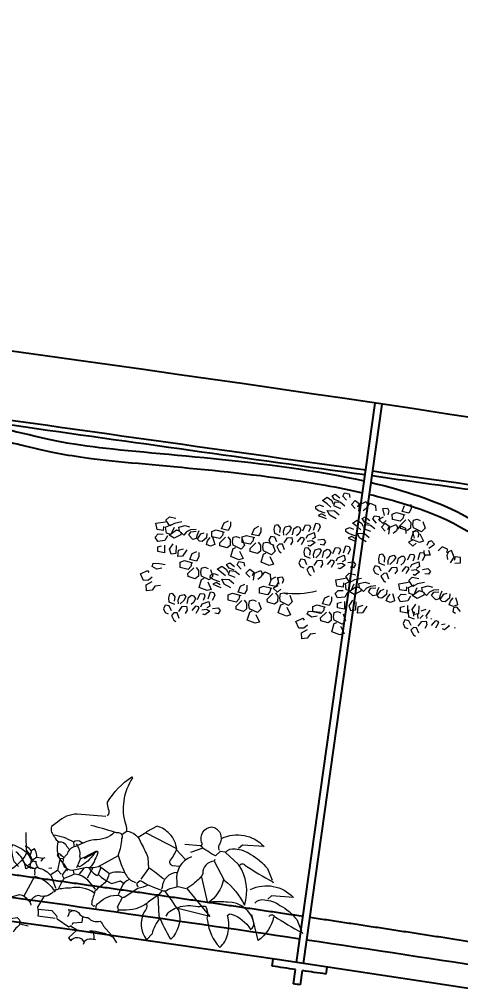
# Model space of a CAD drawing. Header units: metres. Extents: x 10 to 239, y 2 to 253.
# Drawn here: x 77.553 to 79.412, y 172.184 to 176.273 of the extents above; entities that cross this region are included whole.
import ezdxf

# ---------------------------------------------------------------- set-up
doc = ezdxf.new("R2010")
doc.units = ezdxf.units.M
doc.header["$MEASUREMENT"] = 0
doc.layers.get('Defpoints').update_dxf_attribs({"color": 9})
for name, color, linetype in [('-cotas', 252, 'Continuous'), ('1', 7, 'Continuous'), ('1estruct arco', 7, 'Continuous'), ('1lianas', 9, 'Continuous')]:
    doc.layers.add(name, color=color, linetype=linetype)
doc.layers.add('bloques veg', color=7, linetype='Continuous', lineweight=0, true_color=0xbbd5a5)
doc.styles.get("Standard").update_dxf_attribs({"font": 'arial.ttf'})
doc.dimstyles.get("Standard").update_dxf_attribs({"dimtxt": 0.18, "dimasz": 0.18, "dimexe": 0.18, "dimexo": 0.0625, "dimgap": 0.09, "dimtad": 0, "dimtih": 1, "dimtoh": 1, "dimdec": 4, "dimzin": 0, "dimdsep": 46, "dimtxsty": 'Standard', "dimcen": 0.09, "dimadec": 0, "dimazin": 0, "dimtfac": 1, "dimtdec": 4, "dimtofl": 0, "dimtmove": 0, "dimatfit": 3, "dimfxl": 1, "dimtolj": 1, "dimtzin": 0, "dimarcsym": 0})

# ---------------------------------------------------------------- blocks, each defined once
blk = doc.blocks.new('A$C510C2C19')
at = {"layer": 'bloques veg'}
for points in [[(794.7, 365.1, 0.349014), (796.4, 384.7, -0.094193), (792.1, 403.4, -0.10907), (854.2, 480), (856.8, 477.4, 0.229584), (848.3, 343.8, -0.100723), (851.7, 326), (841.5, 316.6)], [(790.4, 363.4), (709.6, 363.4, 0.189865), (655.9, 336.2), (640.6, 322.6, 0.263535), (650.8, 294.5, 0.133179), (664.5, 280.9, -0.390976), (687.4, 270.6), (695.9, 262.1)], [(1064.5, 302.1, 0.4142), (1065.3, 312.3, -0.472687), (1089.1, 358.3, -0.53009), (1116.4, 312.3, 0.260727), (1115.5, 296.2), (1116.4, 294.5)], [(750.4, 335.3, -0.021851), (817.6, 321.7, 0.099014), (829.6, 320.9, -0.574356), (839.8, 304.7, -0.091064), (833.8, 258.7, 0.045349), (852.5, 217, 0.13649), (874.7, 189.8), (889.1, 184.7)], [(1022.8, 261.3), (996.4, 286, 0.203949), (973.4, 328.5, 0.157364), (936.8, 347.2), (907.9, 329.4, -0.236053), (907, 326), (885.7, 311.5)], [(1119.8, 327.7, -0.32872), (1241.5, 314.9), (1180.2, 314), (1170, 303.8)], [(818.5, 320.9, -0.210098), (763.2, 295.3, 0.080353), (712.1, 271.5, 0.306458), (690.8, 248.5), (679.8, 234.9), (671.3, 234.9)], [(852.5, 326.8, -0.304626), (895.9, 295.3, -0.027878), (918.1, 257.9), (922.3, 227.2), (902.8, 194.9)], [(907.9, 326.8), (996.4, 289.4, -0.08902), (981.1, 255.3, 0.517303), (987.9, 240.9), (1009.1, 240.9)], [(1104.5, 262.1), (1137.6, 211.1, -0.107803), (1199.8, 145.5, 0.230988), (1174.2, 258.7), (1133.4, 290.2), (1118.9, 291.1), (1107, 277.4, -0.051575), (1062.8, 302.1), (1018.5, 302.1)], [(1135.1, 290.2, -0.301208), (1160.6, 301.3, -0.145798), (1205.7, 289.4, -0.098267), (1255.9, 253.6), (1272.1, 222.1)], [(570, 299.6), (575.9, 240, -0.128555), (534.2, 191.5, -0.566177), (520.6, 200), (514.7, 216.2)], [(647.4, 299.6, -0.110031), (705.3, 284.3, -0.37883), (728.3, 286), (731.7, 284.3)], [(661.9, 280.9, 0.189377), (671.3, 233.2), (667, 200), (650, 188.1), (650, 186.4)], [(713.7, 279.2, -0.206497), (726, 246.4, 0.075821), (728.6, 237.5), (723.1, 220.9)], [(589, 205.5, 0.046661), (591.6, 223.4, 0.079254), (580.9, 239.6, 0.108246), (535.4, 262.6, 0.252808), (533.3, 248.1, 0.063705), (541.4, 218.7, 0.099014), (546.9, 212.3), (556.7, 202.6)], [(589, 250.2, 0.067581), (575.4, 260.9), (571.1, 260.9)], [(575.9, 249.4, -0.08551), (593, 227.2, 0.4142), (604, 221.3, 0.17395), (612.5, 203.4, -0.18573), (650.8, 183.8), (665.3, 151.5)], [(592.9, 223.4, 0.04306), (606, 234.1, 0.156006), (600.9, 250.6, 0.135742), (598, 255.8), (589, 250.2, -0.113541), (586.5, 237.9), (585.2, 237)], [(681.4, 239.6, -0.029968), (669.9, 246.8, 0.302765), (666.5, 247.7, 0.099014), (663.1, 243.4), (681.8, 220.9), (683.1, 220.4), (695, 203.8), (693.7, 201.7)], [(833.8, 255.3), (780.2, 220.4, -0.101242), (748.7, 215.3), (708.7, 204.3, -0.189941), (687.4, 211.9, -0.264252), (681.5, 231.5), (680.6, 234.9)], [(766.5, 257, -0.138168), (728.6, 216.2), (722.6, 219.2), (719.7, 211.9)], [(729.4, 238.3, 0.0103), (770.7, 263.8, -0.4142), (776.3, 262.1, -0.105515), (769.4, 240, -0.169922), (757.1, 216.2), (755.8, 214.1)], [(775.4, 263.4, -0.012817), (744.8, 243), (739.7, 239.6)], [(1039.8, 268.9, 0.366302), (1004.9, 196.6), (1005.7, 183)], [(1106.2, 267.2), (1104.5, 262.1, 0.41008), (1075.5, 224.7, -0.148804), (1054.2, 197.4, -0.087555), (1033.8, 179.6), (1105.3, 106.4), (1017.6, 120.9), (1015.1, 118.3)], [(1177.6, 256.2, -0.587067), (1192.1, 257.9, 0.025208), (1273.8, 217.9), (1275.5, 215.3)], [(606, 199.6), (589, 204.3), (578.4, 198.3, 0.171524), (551.6, 240.4), (546, 243.8)], [(566.6, 222.1, 0.188675), (595.5, 200.9), (602.3, 200.9)], [(629, 233.2, 0.257919), (619.2, 223.8), (618.4, 222.6)], [(784.5, 222.1), (813.4, 204.3, -0.148804), (855.1, 210.2)], [(923.2, 228.9, -0.052948), (964.9, 202.6), (967.4, 200)], [(1003.2, 222.1, 0.383606), (964.9, 177), (963.2, 171.9)], [(812.5, 204.3, -0.109406), (803.2, 176.2, 0.033295), (777.6, 152.3), (775.1, 146.4, 0.201859), (707.9, 154, 0.059891), (669.6, 146.4), (667, 148.1, -0.38205), (659.3, 138.7, -0.310211), (620.2, 126, 0.250366), (597.2, 106.4)], [(610, 204.3, 0.514618), (604, 191.5), (604, 182.1)], [(674.7, 148.9, -0.055374), (688.3, 180.4, 0.050323), (715.5, 194.9, -0.220352), (755.5, 178.7), (776.8, 156.6)], [(692.5, 206.8, 0.033691), (681.5, 188.1), (686.6, 179.6)], [(754.7, 215.3, 0.147888), (779.3, 195.7, -0.548935), (787, 194.9, 0.055481), (822.8, 176.2), (846.6, 185.5), (855.1, 179.6)], [(870.4, 191.5, 0.18956), (851.7, 170.2), (843.2, 145.5)], [(897.6, 171.9, -0.15036), (893.4, 183.8), (901.9, 191.5, 0.070404), (964, 169.4, 0.33432), (981.1, 171.9, -0.048264), (1009.1, 183), (1032.1, 179.6)], [(1135.1, 212.8, -0.189499), (1096.8, 143), (1073.8, 214.5)], [(1213.5, 191.4, -0.32872), (1335.2, 178.6), (1273.9, 177.8), (1263.7, 167.6)], [(579.3, 121.7), (604.9, 179.6, -0.187164), (660.2, 145.5), (664.5, 145.5)], [(972.5, 167.7, -0.007782), (1016.8, 114, -0.272308), (1000.6, 33.2, -0.034164), (963.2, 95.3), (955.5, 154, 0.047058), (925.7, 128.5, -0.158249), (861.1, 103.8), (846.6, 103)], [(924.9, 179.6, -0.068573), (896.8, 168.5), (860.2, 139.6), (856.8, 139.6)], [(1228.8, 154, -0.301208), (1254.4, 165, -0.145798), (1299.5, 153.1, -0.098267), (1349.7, 117.4), (1365.8, 85.9)], [(776.8, 147.2, 0.05426), (770, 114), (776.8, 108.9), (781.1, 110.6)], [(784.5, 101.3, -0.350769), (791.3, 120, -0.222488), (845.7, 144.7, -0.062256), (855.1, 138.7), (843.2, 111.5, -0.436478), (844, 97.9)], [(982.5, 97, -0.228485), (1014, 124.2, -0.153412), (1069.3, 131, -0.03476), (1090.6, 133.6, -0.136078), (1098.3, 108, 0.226822), (1100, 93.6, 0.168655), (1140, 21.2, 0.166977), (1159.5, 61.2, 0.132034), (1154.4, 112.3, -0.4142), (1164.6, 117.4, -0.176117), (1222.5, 79.1, 0.333328), (1230.2, 97.8, 0.370255), (1151.9, 149.8, 0.04158), (1110.2, 148), (1096.6, 143.8)], [(537.6, 113.2), (566.6, 124.3, -0.273697), (589.6, 111.5, -0.236053), (598.9, 101.3), (600.6, 97)], [(634.7, 124.3), (619.3, 92.8, -0.091522), (622.8, 68.9), (671.3, 66.4)], [(924.9, 126.8, -0.29039), (919.8, 103.8, 0.287994), (932.5, 26.4), (947.9, 45.1, -0.119293), (965.7, 87.7)], [(1284.2, 119.1, -0.189499), (1245.9, 49.3), (1222.9, 120.8)], [(1271.4, 119.9, -0.587067), (1285.8, 121.6, 0.025208), (1367.5, 81.6), (1369.3, 79.1)], [(621.9, 87.7), (660.2, 86.8), (677.2, 71.5, 0.5), (677.2, 64.7), (712.1, 45.1, 0.162277), (718.1, 49.4), (718.9, 46.8), (735.9, 38.3), (713.8, 13.6), (720.6, 6, -0.62767), (757.2, 5.1), (758.1, 6)], [(706.2, 73.2, 0.162277), (710.4, 86, 0.123093), (717.2, 91.1, -0.345856), (740.2, 81.7, 0.236053), (763.2, 75.7, 0.308121), (798.1, 68.1, -0.174149), (809.1, 54.5), (833.8, 31.5)], [(515.5, 53.6, 0.084976), (564.9, 59.6, -0.560455), (566.6, 32.3, 0.122009), (557.2, 17)], [(770.8, 38.3, -0.124252), (837.2, 26.4), (837.2, 27.2), (849.1, 11.1)], [(757.2, 0, -0.297607), (767.4, 14.5, -0.116623), (788.7, 15.3), (789.6, 14.5)]]:
    blk.add_lwpolyline(points, format="xyb", dxfattribs=at)
for points in [[(705.3, 284.3), (707.9, 273.2)], [(1069.6, 296.2), (1036.4, 280.9)], [(575.9, 240.9), (584.5, 240.9)], [(597.2, 222.1), (581.9, 206.8)], [(606, 233.2), (623.1, 231.5)], [(787.9, 218.7), (781.9, 198.3)], [(642.6, 205.5), (650.7, 206.8)], [(667.9, 200.9), (678.9, 190.6)], [(711.3, 204.3), (713.8, 194.9)], [(741.1, 212.8), (729.1, 194.9)], [(765.7, 216.2), (752.1, 185.5)], [(965.7, 167.7), (957.2, 156.6)], [(709.6, 88.5), (707.9, 93.6), (717.2, 92.8), (717.2, 91.1)], [(747.9, 75.7), (747, 60.4), (722.3, 56.2), (719.8, 51.9)], [(573.4, 41.7), (597.2, 38.3)], [(781.9, 38.3), (784.5, 17)]]:
    blk.add_lwpolyline(points, dxfattribs=at)
blk = doc.blocks.new('A$C0C3707A3')
at = {"layer": 'bloques veg'}
for p, q in [((0.6062, 0.4879), (0.6161, 0.4946)), ((0.6158, 0.4761), (0.6062, 0.4879)), ((0.6161, 0.4946), (0.6331, 0.4842)), ((0.6417, 0.4901), (0.6459, 0.5017)), ((0.6559, 0.4781), (0.6417, 0.4901)), ((0.6459, 0.5017), (0.662, 0.5009)), ((0.662, 0.5009), (0.6656, 0.4883)), ((0.8717, 0.4889), (0.8736, 0.4744)), ((0.5764, 0.468), (0.5902, 0.4806)), ((0.5926, 0.459), (0.5764, 0.468)), ((0.5902, 0.4806), (0.6075, 0.4713)), ((0.6064, 0.4495), (0.5926, 0.459)), ((0.6075, 0.4713), (0.612, 0.462)), ((0.6181, 0.4673), (0.6149, 0.4554)), ((0.6149, 0.4554), (0.6388, 0.449)), ((0.6332, 0.4714), (0.6158, 0.4761)), ((0.6369, 0.4681), (0.6181, 0.4673)), ((0.6528, 0.458), (0.6369, 0.4681)), ((0.6737, 0.4664), (0.6846, 0.4809)), ((0.6879, 0.4544), (0.6737, 0.4664)), ((0.6846, 0.4809), (0.6997, 0.4722)), ((0.6997, 0.4722), (0.6951, 0.4595)), ((0.7009, 0.4463), (0.7024, 0.4692)), ((0.7024, 0.4692), (0.7219, 0.4814)), ((0.7254, 0.4595), (0.7157, 0.4493)), ((0.7219, 0.4814), (0.7275, 0.4717)), ((0.7275, 0.4717), (0.7254, 0.4595)), ((0.7296, 0.4665), (0.736, 0.4776)), ((0.736, 0.4776), (0.7545, 0.4726)), ((0.7545, 0.4726), (0.7577, 0.4543)), ((0.7802, 0.4646), (0.795, 0.4676)), ((0.7883, 0.4426), (0.7802, 0.4646)), ((0.795, 0.4676), (0.8009, 0.459)), ((0.8009, 0.459), (0.7985, 0.4457)), ((0.8135, 0.4498), (0.827, 0.4567)), ((0.827, 0.4567), (0.855, 0.4527)), ((0.8448, 0.4624), (0.8503, 0.483)), ((0.8674, 0.4598), (0.8448, 0.4624)), ((0.8736, 0.4744), (0.8674, 0.4598)), ((0.5564, 0.4454), (0.5677, 0.4529)), ((0.5568, 0.4383), (0.5564, 0.4454)), ((0.5668, 0.4322), (0.5568, 0.4383)), ((0.5899, 0.4272), (0.5668, 0.4322)), ((0.5784, 0.4233), (0.5674, 0.4169)), ((0.5677, 0.4529), (0.5818, 0.4491)), ((0.593, 0.417), (0.5784, 0.4233)), ((0.5961, 0.4371), (0.6198, 0.4389)), ((0.6059, 0.4217), (0.5961, 0.4371)), ((0.6198, 0.4389), (0.6376, 0.4272)), ((0.7147, 0.424), (0.7246, 0.4306)), ((0.7243, 0.4121), (0.7147, 0.424)), ((0.7246, 0.4306), (0.7416, 0.4202)), ((0.7502, 0.4261), (0.7544, 0.4377)), ((0.7644, 0.4141), (0.7502, 0.4261)), ((0.7544, 0.4377), (0.7705, 0.4369)), ((0.7844, 0.4367), (0.7701, 0.4266)), ((0.7701, 0.4266), (0.7857, 0.4154)), ((0.7705, 0.4369), (0.7741, 0.4243)), ((0.7857, 0.4154), (0.7957, 0.4267)), ((0.8157, 0.4318), (0.8135, 0.4498)), ((0.8429, 0.4292), (0.8157, 0.4318)), ((0.8504, 0.4399), (0.8429, 0.4292)), ((0.8437, 0.415), (0.861, 0.436)), ((0.8515, 0.4525), (0.8504, 0.4399)), ((0.8687, 0.4386), (0.8778, 0.4291)), ((0.8778, 0.4291), (0.8796, 0.41)), ((0.8856, 0.4235), (0.8861, 0.4385)), ((0.8895, 0.412), (0.8856, 0.4235)), ((0.8861, 0.4385), (0.8976, 0.4424)), ((0.8976, 0.4424), (0.9085, 0.4395)), ((0.9172, 0.4372), (0.9277, 0.4158)), ((0.5583, 0.3658), (0.5626, 0.3903)), ((0.5626, 0.3903), (0.574, 0.3895)), ((0.5674, 0.4169), (0.5956, 0.4093)), ((0.574, 0.3895), (0.5785, 0.3802)), ((0.6289, 0.4121), (0.6059, 0.4217)), ((0.6849, 0.404), (0.6988, 0.4166)), ((0.7011, 0.395), (0.6849, 0.404)), ((0.6988, 0.4166), (0.716, 0.4073)), ((0.7149, 0.3855), (0.7011, 0.395)), ((0.716, 0.4073), (0.7205, 0.398)), ((0.7266, 0.4033), (0.7234, 0.3914)), ((0.7234, 0.3914), (0.7473, 0.385)), ((0.7417, 0.4074), (0.7243, 0.4121)), ((0.7454, 0.4041), (0.7266, 0.4033)), ((0.7613, 0.394), (0.7454, 0.4041)), ((0.7822, 0.4024), (0.7931, 0.4169)), ((0.7964, 0.3904), (0.7822, 0.4024)), ((0.7931, 0.4169), (0.8082, 0.4082)), ((0.8082, 0.4082), (0.8036, 0.3955)), ((0.8094, 0.3823), (0.8109, 0.4052)), ((0.8109, 0.4052), (0.8304, 0.4174)), ((0.8339, 0.3955), (0.8242, 0.3853)), ((0.8304, 0.4174), (0.836, 0.4078)), ((0.836, 0.4078), (0.8339, 0.3955)), ((0.8381, 0.4025), (0.8445, 0.4136)), ((0.8458, 0.4051), (0.8437, 0.415)), ((0.8445, 0.4136), (0.863, 0.4087)), ((0.8702, 0.4009), (0.8458, 0.4051)), ((0.863, 0.4087), (0.8662, 0.3903)), ((0.8796, 0.41), (0.8702, 0.4009)), ((0.8861, 0.3734), (0.8912, 0.4011)), ((0.8887, 0.4006), (0.9035, 0.4036)), ((0.8968, 0.3787), (0.8887, 0.4006)), ((0.9171, 0.4023), (0.8895, 0.412)), ((0.8912, 0.4011), (0.8995, 0.4059)), ((0.9035, 0.4036), (0.9094, 0.3951)), ((0.9094, 0.3951), (0.907, 0.3818)), ((0.9129, 0.3953), (0.9275, 0.3716)), ((0.9277, 0.4158), (0.9171, 0.4023)), ((0.2578, 0.3556), (0.2718, 0.3646)), ((0.2791, 0.3615), (0.2811, 0.347)), ((0.3607, 0.349), (0.3748, 0.358)), ((0.4273, 0.3544), (0.4286, 0.368)), ((0.4286, 0.368), (0.4363, 0.3706)), ((0.4363, 0.3706), (0.4462, 0.3598)), ((0.4462, 0.3598), (0.4457, 0.3448)), ((0.4589, 0.3506), (0.4629, 0.3658)), ((0.4629, 0.3658), (0.4761, 0.3716)), ((0.4761, 0.3716), (0.4833, 0.3638)), ((0.4833, 0.3638), (0.4777, 0.3514)), ((0.4903, 0.3422), (0.4923, 0.3626)), ((0.4923, 0.3626), (0.5017, 0.3717)), ((0.5017, 0.3717), (0.5085, 0.371)), ((0.5085, 0.371), (0.5155, 0.3622)), ((0.5155, 0.3622), (0.512, 0.3491)), ((0.5231, 0.3601), (0.5297, 0.3805)), ((0.5297, 0.3805), (0.5428, 0.3816)), ((0.5406, 0.3473), (0.5609, 0.3581)), ((0.5465, 0.3736), (0.5424, 0.3584)), ((0.5428, 0.3816), (0.5465, 0.3736)), ((0.5609, 0.3581), (0.5661, 0.3428)), ((0.5785, 0.3802), (0.5724, 0.362)), ((0.6649, 0.3815), (0.6762, 0.3889)), ((0.6653, 0.3744), (0.6649, 0.3815)), ((0.6753, 0.3682), (0.6653, 0.3744)), ((0.6984, 0.3632), (0.6753, 0.3682)), ((0.6869, 0.3593), (0.6759, 0.3529)), ((0.6762, 0.3889), (0.6903, 0.3851)), ((0.7015, 0.353), (0.6869, 0.3593)), ((0.7046, 0.3732), (0.7283, 0.3749)), ((0.7144, 0.3577), (0.7046, 0.3732)), ((0.7374, 0.3481), (0.7144, 0.3577)), ((0.7283, 0.3749), (0.7461, 0.3632)), ((0.8929, 0.3727), (0.8786, 0.3626)), ((0.8786, 0.3626), (0.8942, 0.3514)), ((0.9143, 0.3658), (0.8861, 0.3734)), ((0.8942, 0.3514), (0.9042, 0.3627)), ((0.9275, 0.3716), (0.9143, 0.3658)), ((0.945, 0.3716), (0.9404, 0.3588)), ((0.9543, 0.3761), (0.945, 0.3716)), ((0.9476, 0.3511), (0.9656, 0.366)), ((0.9656, 0.366), (0.9543, 0.3761)), ((0.9919, 0.3602), (0.98, 0.3459)), ((1.0104, 0.3552), (0.9919, 0.3602)), ((0.0316, 0.3278), (0.0631, 0.3368)), ((0.0378, 0.3075), (0.0316, 0.3278)), ((0.0635, 0.3425), (0.0738, 0.3549)), ((0.0795, 0.3243), (0.0635, 0.3425)), ((0.0653, 0.3188), (0.0834, 0.3302)), ((0.0738, 0.3549), (0.0963, 0.3523)), ((0.0939, 0.3344), (0.0795, 0.3243)), ((0.1169, 0.3422), (0.0939, 0.3344)), ((0.1098, 0.3243), (0.1303, 0.3316)), ((0.1303, 0.3316), (0.1447, 0.3289)), ((0.221, 0.3224), (0.2344, 0.3293)), ((0.2344, 0.3293), (0.2624, 0.3253)), ((0.2522, 0.335), (0.2578, 0.3556)), ((0.2748, 0.3324), (0.2522, 0.335)), ((0.2589, 0.3251), (0.2579, 0.3125)), ((0.2811, 0.347), (0.2748, 0.3324)), ((0.3552, 0.3283), (0.3607, 0.349)), ((0.3778, 0.3258), (0.3552, 0.3283)), ((0.384, 0.3404), (0.3778, 0.3258)), ((0.3821, 0.3549), (0.384, 0.3404)), ((0.4182, 0.3289), (0.4136, 0.3162)), ((0.4318, 0.3276), (0.4182, 0.3289)), ((0.4303, 0.3396), (0.4273, 0.3544)), ((0.4499, 0.3344), (0.4303, 0.3396)), ((0.4405, 0.3125), (0.4318, 0.3276)), ((0.4614, 0.3383), (0.4589, 0.3506)), ((0.465, 0.3129), (0.4743, 0.3302)), ((0.4777, 0.3514), (0.4674, 0.339)), ((0.4743, 0.3302), (0.4891, 0.3332)), ((0.4891, 0.3332), (0.4927, 0.3206)), ((0.512, 0.3491), (0.5039, 0.3408)), ((0.5091, 0.3208), (0.5208, 0.3386)), ((0.5208, 0.3386), (0.5273, 0.3369)), ((0.5305, 0.3314), (0.5265, 0.3208)), ((0.5273, 0.3369), (0.5305, 0.3314)), ((0.5366, 0.3367), (0.5406, 0.3473)), ((0.5411, 0.3274), (0.5561, 0.3315)), ((0.5686, 0.3258), (0.5531, 0.3114)), ((0.5561, 0.3315), (0.5686, 0.3258)), ((0.5661, 0.3428), (0.5573, 0.3358)), ((0.5758, 0.3355), (0.5944, 0.3399)), ((0.5944, 0.3399), (0.6027, 0.3318)), ((0.6027, 0.3318), (0.5974, 0.3205)), ((0.6668, 0.3018), (0.6711, 0.3263)), ((0.6711, 0.3263), (0.6825, 0.3256)), ((0.6759, 0.3529), (0.7041, 0.3454)), ((0.6825, 0.3256), (0.687, 0.3162)), ((0.9164, 0.3095), (0.9215, 0.3326)), ((0.9215, 0.3326), (0.9332, 0.333)), ((0.9332, 0.333), (0.9377, 0.3236)), ((0.9363, 0.3262), (0.9333, 0.341)), ((0.9554, 0.3281), (0.9363, 0.3262)), ((0.948, 0.344), (0.9554, 0.3281)), ((1.0104, 0.3424), (1.0104, 0.3552)), ((1.0149, 0.3459), (1.0106, 0.3342)), ((1.0106, 0.3342), (1.0139, 0.3205)), ((1.0245, 0.3514), (1.0149, 0.3459)), ((1.0353, 0.3311), (1.0245, 0.3514)), ((1.0252, 0.3105), (1.0353, 0.3311)), ((1.0392, 0.3324), (1.0368, 0.3191)), ((1.0566, 0.3324), (1.0392, 0.3324)), ((1.0588, 0.3143), (1.0566, 0.3324)), ((0.0344, 0.2817), (0.0433, 0.2932)), ((0.0585, 0.3066), (0.0378, 0.3075)), ((0.0433, 0.2932), (0.0599, 0.2946)), ((0.0587, 0.3205), (0.0585, 0.3066)), ((0.0704, 0.2988), (0.0653, 0.3188)), ((0.0861, 0.2969), (0.0704, 0.2988)), ((0.0806, 0.2937), (0.1022, 0.3135)), ((0.0982, 0.2855), (0.0806, 0.2937)), ((0.0936, 0.3205), (0.0861, 0.2969)), ((0.1194, 0.2996), (0.0982, 0.2855)), ((0.1022, 0.3135), (0.1109, 0.3112)), ((0.1131, 0.3106), (0.1098, 0.3243)), ((0.1287, 0.2994), (0.1131, 0.3106)), ((0.1193, 0.3078), (0.1194, 0.2996)), ((0.1365, 0.3113), (0.1287, 0.2994)), ((0.1492, 0.3195), (0.1365, 0.3113)), ((0.1454, 0.3008), (0.151, 0.3132)), ((0.1607, 0.2885), (0.1454, 0.3008)), ((0.1675, 0.3228), (0.1492, 0.3195)), ((0.151, 0.3132), (0.1683, 0.3168)), ((0.1711, 0.2927), (0.1607, 0.2885)), ((0.1735, 0.306), (0.1711, 0.2927)), ((0.177, 0.3191), (0.1735, 0.306)), ((0.1755, 0.2916), (0.185, 0.3099)), ((0.185, 0.3099), (0.1958, 0.3152)), ((0.2053, 0.2987), (0.1923, 0.2847)), ((0.2047, 0.314), (0.2053, 0.2987)), ((0.2098, 0.2894), (0.2176, 0.3012)), ((0.2231, 0.3044), (0.221, 0.3224)), ((0.2503, 0.3018), (0.2231, 0.3044)), ((0.2253, 0.3038), (0.2311, 0.2906)), ((0.2579, 0.3125), (0.2503, 0.3018)), ((0.2512, 0.2876), (0.2684, 0.3085)), ((0.2761, 0.3111), (0.2852, 0.3017)), ((0.2852, 0.3017), (0.2871, 0.2826)), ((0.293, 0.2961), (0.2936, 0.3111)), ((0.2969, 0.2846), (0.293, 0.2961)), ((0.2936, 0.3111), (0.3051, 0.315)), ((0.3051, 0.315), (0.3159, 0.3121)), ((0.3239, 0.3158), (0.3374, 0.3226)), ((0.326, 0.2978), (0.3239, 0.3158)), ((0.3246, 0.3098), (0.3351, 0.2883)), ((0.3533, 0.2951), (0.326, 0.2978)), ((0.3374, 0.3226), (0.3654, 0.3186)), ((0.3608, 0.3059), (0.3533, 0.2951)), ((0.3541, 0.2809), (0.3714, 0.3019)), ((0.3618, 0.3184), (0.3608, 0.3059)), ((0.379, 0.3045), (0.3881, 0.2951)), ((0.3881, 0.2951), (0.39, 0.276)), ((0.396, 0.2895), (0.3965, 0.3045)), ((0.3965, 0.3045), (0.408, 0.3084)), ((0.408, 0.3084), (0.4188, 0.3055)), ((0.4136, 0.3162), (0.4207, 0.3038)), ((0.4207, 0.3038), (0.4316, 0.3009)), ((0.4275, 0.3031), (0.4381, 0.2817)), ((0.4494, 0.3066), (0.4421, 0.2969)), ((0.4421, 0.2969), (0.4523, 0.2826)), ((0.46, 0.3072), (0.4494, 0.3066)), ((0.4693, 0.2896), (0.46, 0.3072)), ((0.4927, 0.3206), (0.487, 0.3081)), ((0.5265, 0.3208), (0.5231, 0.3124)), ((0.5358, 0.2904), (0.5371, 0.304)), ((0.5371, 0.304), (0.5448, 0.3066)), ((0.5448, 0.3066), (0.5547, 0.2958)), ((0.5531, 0.3114), (0.5465, 0.3131)), ((0.5547, 0.2958), (0.5542, 0.2808)), ((0.5674, 0.2866), (0.5714, 0.3018)), ((0.5714, 0.3018), (0.5846, 0.3076)), ((0.5846, 0.3076), (0.5918, 0.2998)), ((0.5974, 0.3205), (0.5859, 0.3212)), ((0.5918, 0.2998), (0.5862, 0.2874)), ((0.5988, 0.2782), (0.6008, 0.2986)), ((0.6008, 0.2986), (0.6102, 0.3077)), ((0.6102, 0.3077), (0.617, 0.307)), ((0.617, 0.307), (0.624, 0.2982)), ((0.624, 0.2982), (0.6205, 0.2852)), ((0.6316, 0.2962), (0.6382, 0.3165)), ((0.6382, 0.3165), (0.6513, 0.3176)), ((0.6491, 0.2833), (0.6694, 0.2942)), ((0.655, 0.3097), (0.6509, 0.2945)), ((0.6513, 0.3176), (0.655, 0.3097)), ((0.6694, 0.2942), (0.6746, 0.2788)), ((0.687, 0.3162), (0.6809, 0.2981)), ((0.7862, 0.2967), (0.7875, 0.3103)), ((0.7892, 0.282), (0.7862, 0.2967)), ((0.7875, 0.3103), (0.7955, 0.314)), ((0.7955, 0.314), (0.8043, 0.3035)), ((0.8043, 0.3035), (0.8046, 0.2871)), ((0.818, 0.294), (0.8218, 0.3081)), ((0.8192, 0.2809), (0.818, 0.294)), ((0.8218, 0.3081), (0.8339, 0.3142)), ((0.8358, 0.2951), (0.8252, 0.2816)), ((0.8339, 0.3142), (0.8425, 0.3072)), ((0.8425, 0.3072), (0.8358, 0.2951)), ((0.8484, 0.2859), (0.8515, 0.306)), ((0.8515, 0.306), (0.8606, 0.314)), ((0.8606, 0.314), (0.8677, 0.3144)), ((0.8701, 0.2929), (0.8617, 0.2835)), ((0.8677, 0.3144), (0.8736, 0.3059)), ((0.8736, 0.3059), (0.8701, 0.2929)), ((0.8812, 0.3038), (0.8889, 0.3239)), ((0.8889, 0.3239), (0.9006, 0.3242)), ((0.8984, 0.2899), (0.9201, 0.3016)), ((0.9043, 0.3163), (0.9002, 0.3011)), ((0.9006, 0.3242), (0.9043, 0.3163)), ((0.9201, 0.3016), (0.9242, 0.2865)), ((0.9377, 0.3236), (0.9305, 0.3057)), ((1.0404, 0.3111), (1.0588, 0.3143)), ((0.0448, 0.2684), (0.0344, 0.2817)), ((0.0683, 0.2737), (0.0448, 0.2684)), ((0.0751, 0.2905), (0.0683, 0.2737)), ((0.0867, 0.2467), (0.0965, 0.2662)), ((0.1071, 0.2622), (0.1091, 0.2349)), ((0.183, 0.2849), (0.1755, 0.2916)), ((0.1923, 0.2847), (0.183, 0.2849)), ((0.2077, 0.2771), (0.2098, 0.2894)), ((0.2218, 0.2733), (0.2077, 0.2771)), ((0.2352, 0.2802), (0.2218, 0.2733)), ((0.2311, 0.2906), (0.2352, 0.2802)), ((0.2532, 0.2777), (0.2512, 0.2876)), ((0.2777, 0.2735), (0.2532, 0.2777)), ((0.2871, 0.2826), (0.2777, 0.2735)), ((0.2935, 0.246), (0.2986, 0.2737)), ((0.3246, 0.2749), (0.2969, 0.2846)), ((0.2986, 0.2737), (0.3069, 0.2785)), ((0.3204, 0.2679), (0.3349, 0.2442)), ((0.3351, 0.2883), (0.3246, 0.2749)), ((0.3561, 0.2711), (0.3541, 0.2809)), ((0.3806, 0.2669), (0.3561, 0.2711)), ((0.39, 0.276), (0.3806, 0.2669)), ((0.3998, 0.278), (0.396, 0.2895)), ((0.3965, 0.2393), (0.4016, 0.267)), ((0.4275, 0.2682), (0.3998, 0.278)), ((0.4016, 0.267), (0.4098, 0.2718)), ((0.4233, 0.2612), (0.4379, 0.2375)), ((0.4381, 0.2817), (0.4275, 0.2682)), ((0.4523, 0.2826), (0.4593, 0.2783)), ((0.5267, 0.2649), (0.5221, 0.2522)), ((0.5403, 0.2636), (0.5267, 0.2649)), ((0.5388, 0.2756), (0.5358, 0.2904)), ((0.5584, 0.2704), (0.5388, 0.2756)), ((0.549, 0.2485), (0.5403, 0.2636)), ((0.5699, 0.2743), (0.5674, 0.2866)), ((0.5735, 0.2489), (0.5828, 0.2662)), ((0.5862, 0.2874), (0.5759, 0.275)), ((0.5828, 0.2662), (0.5976, 0.2692)), ((0.5976, 0.2692), (0.6012, 0.2566)), ((0.6205, 0.2852), (0.6124, 0.2769)), ((0.6176, 0.2569), (0.6293, 0.2747)), ((0.6293, 0.2747), (0.6358, 0.2729)), ((0.639, 0.2674), (0.635, 0.2569)), ((0.6358, 0.2729), (0.639, 0.2674)), ((0.6451, 0.2728), (0.6491, 0.2833)), ((0.6496, 0.2634), (0.6646, 0.2675)), ((0.6771, 0.2619), (0.6616, 0.2474)), ((0.6646, 0.2675), (0.6771, 0.2619)), ((0.6746, 0.2788), (0.6658, 0.2719)), ((0.6843, 0.2716), (0.7029, 0.2759)), ((0.7029, 0.2759), (0.7112, 0.2678)), ((0.7112, 0.2678), (0.7059, 0.2565)), ((0.777, 0.2713), (0.7714, 0.2588)), ((0.7906, 0.2699), (0.777, 0.2713)), ((0.8088, 0.2767), (0.7892, 0.282)), ((0.7986, 0.2562), (0.7906, 0.2699)), ((0.8242, 0.2563), (0.8332, 0.2725)), ((0.8332, 0.2725), (0.848, 0.2755)), ((0.8519, 0.264), (0.8451, 0.2518)), ((0.848, 0.2755), (0.8519, 0.264)), ((0.8679, 0.2632), (0.8797, 0.281)), ((0.8797, 0.281), (0.8862, 0.2792)), ((0.8843, 0.2635), (0.8812, 0.2561)), ((0.8897, 0.2748), (0.8843, 0.2635)), ((0.8862, 0.2792), (0.8897, 0.2748)), ((0.8947, 0.2805), (0.8984, 0.2899)), ((0.8992, 0.2711), (0.9142, 0.2752)), ((0.9264, 0.2685), (0.9122, 0.2548)), ((0.9142, 0.2752), (0.9264, 0.2685)), ((0.9242, 0.2865), (0.9151, 0.2785)), ((0.9347, 0.2779), (0.9522, 0.2825)), ((0.9565, 0.2639), (0.9448, 0.2635)), ((0.9522, 0.2825), (0.9619, 0.2752)), ((0.9619, 0.2752), (0.9565, 0.2639)), ((0.0469, 0.2504), (0.0587, 0.2554)), ((0.0486, 0.2348), (0.0469, 0.2504)), ((0.0715, 0.2334), (0.0486, 0.2348)), ((0.0689, 0.2585), (0.0715, 0.2334)), ((0.094, 0.2308), (0.0867, 0.2467)), ((0.1091, 0.2349), (0.094, 0.2308)), ((0.1169, 0.2468), (0.1329, 0.2541)), ((0.1171, 0.2258), (0.1169, 0.2468)), ((0.133, 0.2285), (0.1171, 0.2258)), ((0.1451, 0.252), (0.133, 0.2285)), ((0.1587, 0.2204), (0.1643, 0.2411)), ((0.1643, 0.2411), (0.1783, 0.2501)), ((0.1876, 0.2325), (0.1813, 0.2179)), ((0.1856, 0.247), (0.1876, 0.2325)), ((0.3218, 0.2384), (0.2935, 0.246)), ((0.3182, 0.2207), (0.3225, 0.2324)), ((0.3349, 0.2442), (0.3218, 0.2384)), ((0.3225, 0.2324), (0.3386, 0.2316)), ((0.3386, 0.2316), (0.3422, 0.219)), ((0.4247, 0.2318), (0.3965, 0.2393)), ((0.4379, 0.2375), (0.4247, 0.2318)), ((0.5221, 0.2522), (0.5292, 0.2398)), ((0.5292, 0.2398), (0.5401, 0.2369)), ((0.5579, 0.2426), (0.5506, 0.2329)), ((0.5506, 0.2329), (0.5608, 0.2186)), ((0.5685, 0.2433), (0.5579, 0.2426)), ((0.5778, 0.2257), (0.5685, 0.2433)), ((0.6012, 0.2566), (0.5955, 0.2442)), ((0.635, 0.2569), (0.6316, 0.2485)), ((0.6616, 0.2474), (0.655, 0.2492)), ((0.683, 0.2243), (0.6933, 0.2367)), ((0.6933, 0.2367), (0.7159, 0.2341)), ((0.7059, 0.2565), (0.6944, 0.2572)), ((0.7714, 0.2588), (0.7799, 0.2472)), ((0.7799, 0.2472), (0.7908, 0.2443)), ((0.8083, 0.2489), (0.7999, 0.2395)), ((0.7999, 0.2395), (0.8104, 0.2263)), ((0.8181, 0.2509), (0.8083, 0.2489)), ((0.8271, 0.2323), (0.8181, 0.2509)), ((0.862, 0.2211), (0.8935, 0.2302)), ((0.8938, 0.2359), (0.9041, 0.2482)), ((0.9099, 0.2176), (0.8938, 0.2359)), ((0.9041, 0.2482), (0.9267, 0.2457)), ((0.9122, 0.2548), (0.9057, 0.2566)), ((0.9242, 0.2277), (0.9099, 0.2176)), ((0.9472, 0.2355), (0.9242, 0.2277)), ((0.0386, 0.194), (0.0598, 0.1952)), ((0.0598, 0.1952), (0.0784, 0.1949)), ((0.1274, 0.2079), (0.1409, 0.2147)), ((0.1296, 0.1898), (0.1274, 0.2079)), ((0.1409, 0.2147), (0.1689, 0.2107)), ((0.1644, 0.198), (0.1568, 0.1872)), ((0.1813, 0.2179), (0.1587, 0.2204)), ((0.1654, 0.2105), (0.1644, 0.198)), ((0.1826, 0.1966), (0.1917, 0.1872)), ((0.1995, 0.1816), (0.2, 0.1966)), ((0.2, 0.1966), (0.2116, 0.2005)), ((0.2116, 0.2005), (0.2224, 0.1976)), ((0.2311, 0.1952), (0.2416, 0.1738)), ((0.253, 0.1987), (0.2668, 0.2113)), ((0.2692, 0.1897), (0.253, 0.1987)), ((0.2668, 0.2113), (0.2841, 0.202)), ((0.2827, 0.2186), (0.2927, 0.2253)), ((0.2923, 0.2067), (0.2827, 0.2186)), ((0.2841, 0.202), (0.2886, 0.1926)), ((0.2946, 0.198), (0.2914, 0.186)), ((0.3097, 0.2021), (0.2923, 0.2067)), ((0.2927, 0.2253), (0.3097, 0.2149)), ((0.3135, 0.1987), (0.2946, 0.198)), ((0.3294, 0.1887), (0.3135, 0.1987)), ((0.3324, 0.2088), (0.3182, 0.2207)), ((0.3502, 0.197), (0.3611, 0.2116)), ((0.3645, 0.1851), (0.3502, 0.197)), ((0.3611, 0.2116), (0.3762, 0.2029)), ((0.3762, 0.2029), (0.3717, 0.1901)), ((0.3774, 0.177), (0.3789, 0.1998)), ((0.3789, 0.1998), (0.3985, 0.212)), ((0.3985, 0.212), (0.404, 0.2024)), ((0.404, 0.2024), (0.4019, 0.1902)), ((0.4061, 0.1972), (0.4126, 0.2083)), ((0.4126, 0.2083), (0.431, 0.2033)), ((0.431, 0.2033), (0.4343, 0.185)), ((0.4371, 0.1869), (0.4512, 0.1959)), ((0.4568, 0.1952), (0.4716, 0.1983)), ((0.4649, 0.1733), (0.4568, 0.1952)), ((0.4716, 0.1983), (0.4774, 0.1897)), ((0.5608, 0.2186), (0.5678, 0.2144)), ((0.6512, 0.2096), (0.6827, 0.2186)), ((0.6574, 0.1893), (0.6512, 0.2096)), ((0.6783, 0.2023), (0.6781, 0.1884)), ((0.6991, 0.2061), (0.683, 0.2243)), ((0.6848, 0.2006), (0.703, 0.212)), ((0.6899, 0.1806), (0.6848, 0.2006)), ((0.7134, 0.2162), (0.6991, 0.2061)), ((0.7002, 0.1755), (0.7218, 0.1953)), ((0.7132, 0.2023), (0.7057, 0.1787)), ((0.7364, 0.224), (0.7134, 0.2162)), ((0.7218, 0.1953), (0.7305, 0.193)), ((0.7293, 0.2061), (0.7499, 0.2134)), ((0.7326, 0.1924), (0.7293, 0.2061)), ((0.7499, 0.2134), (0.7643, 0.2107)), ((0.7688, 0.2013), (0.7561, 0.1931)), ((0.7649, 0.1826), (0.7706, 0.195)), ((0.7871, 0.2046), (0.7688, 0.2013)), ((0.7706, 0.195), (0.7878, 0.1986)), ((0.7966, 0.2009), (0.7931, 0.1878)), ((0.8046, 0.1917), (0.8153, 0.197)), ((0.8104, 0.2263), (0.8171, 0.221)), ((0.8243, 0.1958), (0.8248, 0.1805)), ((0.8682, 0.2009), (0.862, 0.2211)), ((0.8889, 0.2), (0.8682, 0.2009)), ((0.8891, 0.2139), (0.8889, 0.2)), ((0.8956, 0.2121), (0.9138, 0.2235)), ((0.9007, 0.1921), (0.8956, 0.2121)), ((0.911, 0.1871), (0.9326, 0.2069)), ((0.924, 0.2138), (0.9165, 0.1902)), ((0.9326, 0.2069), (0.9413, 0.2045)), ((0.9401, 0.2177), (0.9607, 0.2249)), ((0.9434, 0.204), (0.9401, 0.2177)), ((0.9591, 0.1928), (0.9434, 0.204)), ((0.9497, 0.2011), (0.9498, 0.193)), ((0.9669, 0.2047), (0.9591, 0.1928)), ((0.9607, 0.2249), (0.9751, 0.2222)), ((0.9796, 0.2129), (0.9669, 0.2047)), ((0.9757, 0.1942), (0.9814, 0.2066)), ((0.9979, 0.2161), (0.9796, 0.2129)), ((0.9814, 0.2066), (0.9986, 0.2101)), ((1.0039, 0.1994), (1.0015, 0.1861)), ((1.0074, 0.2124), (1.0039, 0.1994)), ((1.0058, 0.1849), (1.0154, 0.2033)), ((1.0154, 0.2033), (1.0261, 0.2086)), ((1.0351, 0.2073), (1.0357, 0.1921)), ((1.0556, 0.1972), (1.0614, 0.184)), ((0, 0.1543), (0.0223, 0.1681)), ((0.0223, 0.1681), (0.0277, 0.162)), ((0.0356, 0.1831), (0.0386, 0.194)), ((0.0521, 0.1752), (0.0356, 0.1831)), ((0.0689, 0.1812), (0.0521, 0.1752)), ((0.1568, 0.1872), (0.1296, 0.1898)), ((0.1577, 0.173), (0.1749, 0.194)), ((0.1597, 0.1632), (0.1577, 0.173)), ((0.1841, 0.1589), (0.1597, 0.1632)), ((0.1936, 0.1681), (0.1841, 0.1589)), ((0.1917, 0.1872), (0.1936, 0.1681)), ((0.2034, 0.1701), (0.1995, 0.1816)), ((0.231, 0.1603), (0.2034, 0.1701)), ((0.2051, 0.1591), (0.2134, 0.1639)), ((0.2416, 0.1738), (0.231, 0.1603)), ((0.2329, 0.1761), (0.2442, 0.1836)), ((0.2334, 0.169), (0.2329, 0.1761)), ((0.2434, 0.1629), (0.2334, 0.169)), ((0.2664, 0.1578), (0.2434, 0.1629)), ((0.2442, 0.1836), (0.2584, 0.1798)), ((0.2829, 0.1802), (0.2692, 0.1897)), ((0.2726, 0.1678), (0.2964, 0.1696)), ((0.2824, 0.1524), (0.2726, 0.1678)), ((0.2914, 0.186), (0.3153, 0.1796)), ((0.2964, 0.1696), (0.3141, 0.1579)), ((0.4019, 0.1902), (0.3922, 0.18)), ((0.4316, 0.1663), (0.4371, 0.1869)), ((0.4542, 0.1637), (0.4316, 0.1663)), ((0.461, 0.1674), (0.4466, 0.1573)), ((0.4604, 0.1783), (0.4542, 0.1637)), ((0.4585, 0.1928), (0.4604, 0.1783)), ((0.4774, 0.1897), (0.475, 0.1764)), ((0.6539, 0.1635), (0.6628, 0.175)), ((0.6643, 0.1502), (0.6539, 0.1635)), ((0.6781, 0.1884), (0.6574, 0.1893)), ((0.6628, 0.175), (0.6795, 0.1764)), ((0.6947, 0.1723), (0.6879, 0.1555)), ((0.7057, 0.1787), (0.6899, 0.1806)), ((0.7178, 0.1673), (0.7002, 0.1755)), ((0.739, 0.1814), (0.7178, 0.1673)), ((0.7483, 0.1812), (0.7326, 0.1924)), ((0.7389, 0.1896), (0.739, 0.1814)), ((0.7561, 0.1931), (0.7483, 0.1812)), ((0.7802, 0.1703), (0.7649, 0.1826)), ((0.7907, 0.1745), (0.7802, 0.1703)), ((0.7931, 0.1878), (0.7907, 0.1745)), ((0.795, 0.1734), (0.8046, 0.1917)), ((0.8025, 0.1667), (0.795, 0.1734)), ((0.8118, 0.1665), (0.8025, 0.1667)), ((0.8248, 0.1805), (0.8118, 0.1665)), ((0.8272, 0.1589), (0.8293, 0.1712)), ((0.8293, 0.1712), (0.8372, 0.183)), ((0.8448, 0.1856), (0.8506, 0.1724)), ((0.8506, 0.1724), (0.8548, 0.162)), ((0.8647, 0.175), (0.8736, 0.1866)), ((0.8751, 0.1618), (0.8647, 0.175)), ((0.8736, 0.1866), (0.8903, 0.188)), ((0.8987, 0.1671), (0.8751, 0.1618)), ((0.9055, 0.1839), (0.8987, 0.1671)), ((0.9165, 0.1902), (0.9007, 0.1921)), ((0.9286, 0.1789), (0.911, 0.1871)), ((0.9498, 0.193), (0.9286, 0.1789)), ((0.9911, 0.1819), (0.9757, 0.1942)), ((1.0015, 0.1861), (0.9911, 0.1819)), ((1.0133, 0.1783), (1.0058, 0.1849)), ((1.0226, 0.1781), (1.0133, 0.1783)), ((1.0357, 0.1921), (1.0226, 0.1781)), ((1.038, 0.1705), (1.0401, 0.1827)), ((1.0521, 0.1667), (1.038, 0.1705)), ((1.0401, 0.1827), (1.048, 0.1946)), ((1.0529, 0.1623), (1.0519, 0.1498)), ((1.0656, 0.1736), (1.0521, 0.1667)), ((1.0641, 0.1651), (1.0529, 0.1623)), ((1.0614, 0.184), (1.0656, 0.1736)), ((1.0781, 0.1521), (1.0641, 0.1651)), ((0.013, 0.1333), (0, 0.1543)), ((0.0289, 0.1361), (0.013, 0.1333)), ((0.0231, 0.119), (0.0419, 0.1326)), ((0.0399, 0.147), (0.0289, 0.1361)), ((0.2, 0.1314), (0.2051, 0.1591)), ((0.2283, 0.1239), (0.2, 0.1314)), ((0.2268, 0.1533), (0.2414, 0.1296)), ((0.2549, 0.1539), (0.2439, 0.1476)), ((0.2439, 0.1476), (0.2721, 0.14)), ((0.2695, 0.1477), (0.2549, 0.1539)), ((0.3054, 0.1427), (0.2824, 0.1524)), ((0.3312, 0.1303), (0.3367, 0.151)), ((0.3538, 0.1278), (0.3312, 0.1303)), ((0.3367, 0.151), (0.3508, 0.16)), ((0.36, 0.1424), (0.3538, 0.1278)), ((0.3581, 0.1569), (0.36, 0.1424)), ((0.4003, 0.1537), (0.4138, 0.1606)), ((0.4025, 0.1357), (0.4003, 0.1537)), ((0.4297, 0.1331), (0.4025, 0.1357)), ((0.4138, 0.1606), (0.4418, 0.1566)), ((0.4372, 0.1438), (0.4297, 0.1331)), ((0.4305, 0.1189), (0.4478, 0.1398)), ((0.4382, 0.1564), (0.4372, 0.1438)), ((0.4466, 0.1573), (0.4622, 0.1461)), ((0.4555, 0.1424), (0.4646, 0.133)), ((0.4622, 0.1461), (0.4722, 0.1574)), ((0.4646, 0.133), (0.4664, 0.1139)), ((0.4724, 0.1274), (0.4729, 0.1424)), ((0.4729, 0.1424), (0.4844, 0.1463)), ((0.4844, 0.1463), (0.4953, 0.1434)), ((0.5039, 0.1411), (0.5145, 0.1196)), ((0.6167, 0.1246), (0.6223, 0.1452)), ((0.6223, 0.1452), (0.6363, 0.1542)), ((0.6456, 0.1366), (0.6393, 0.122)), ((0.6436, 0.1511), (0.6456, 0.1366)), ((0.6879, 0.1555), (0.6643, 0.1502)), ((0.6665, 0.1322), (0.6783, 0.1372)), ((0.6681, 0.1166), (0.6665, 0.1322)), ((0.6884, 0.1403), (0.691, 0.1151)), ((0.7062, 0.1285), (0.7161, 0.148)), ((0.7267, 0.144), (0.7286, 0.1167)), ((0.7365, 0.1286), (0.7524, 0.1359)), ((0.7646, 0.1338), (0.7525, 0.1103)), ((0.8413, 0.1551), (0.8272, 0.1589)), ((0.8548, 0.162), (0.8413, 0.1551)), ((0.8773, 0.1437), (0.8891, 0.1487)), ((0.8789, 0.1282), (0.8773, 0.1437)), ((0.8992, 0.1518), (0.9018, 0.1267)), ((0.9056, 0.1288), (0.9065, 0.1387)), ((0.917, 0.1401), (0.9269, 0.1595)), ((0.9244, 0.1241), (0.917, 0.1401)), ((0.9244, 0.1339), (0.9239, 0.1193)), ((0.9371, 0.125), (0.9385, 0.1301)), ((0.9375, 0.1555), (0.9394, 0.1283)), ((0.9473, 0.1401), (0.9632, 0.1475)), ((0.9754, 0.1454), (0.9633, 0.1219)), ((1.0519, 0.1498), (1.0622, 0.1447)), ((0.0271, 0.0993), (0.0231, 0.119)), ((0.0447, 0.1039), (0.0271, 0.0993)), ((0.0531, 0.1179), (0.0447, 0.1039)), ((0.0706, 0.1225), (0.0531, 0.1179)), ((0.1038, 0.0851), (0.1052, 0.0987)), ((0.1052, 0.0987), (0.1128, 0.1013)), ((0.1128, 0.1013), (0.1227, 0.0905)), ((0.1395, 0.0965), (0.1527, 0.1022)), ((0.1527, 0.1022), (0.1599, 0.0945)), ((0.1689, 0.0932), (0.1783, 0.1023)), ((0.1783, 0.1023), (0.1851, 0.1017)), ((0.1851, 0.1017), (0.192, 0.0928)), ((0.1996, 0.0908), (0.2062, 0.1111)), ((0.2062, 0.1111), (0.2193, 0.1123)), ((0.223, 0.1043), (0.2189, 0.0891)), ((0.2193, 0.1123), (0.223, 0.1043)), ((0.2414, 0.1296), (0.2283, 0.1239)), ((0.2349, 0.0965), (0.2391, 0.121)), ((0.2391, 0.121), (0.2505, 0.1202)), ((0.255, 0.1109), (0.249, 0.0927)), ((0.2505, 0.1202), (0.255, 0.1109)), ((0.2999, 0.1178), (0.3134, 0.1247)), ((0.3021, 0.0998), (0.2999, 0.1178)), ((0.3293, 0.0971), (0.3021, 0.0998)), ((0.3134, 0.1247), (0.3414, 0.1206)), ((0.3368, 0.1079), (0.3293, 0.0971)), ((0.3302, 0.0829), (0.3474, 0.1039)), ((0.3379, 0.1204), (0.3368, 0.1079)), ((0.3551, 0.1065), (0.3642, 0.0971)), ((0.372, 0.0915), (0.3725, 0.1065)), ((0.3725, 0.1065), (0.384, 0.1104)), ((0.384, 0.1104), (0.3949, 0.1075)), ((0.4036, 0.1051), (0.4141, 0.0837)), ((0.4325, 0.109), (0.4305, 0.1189)), ((0.457, 0.1048), (0.4325, 0.109)), ((0.4664, 0.1139), (0.457, 0.1048)), ((0.4763, 0.1159), (0.4724, 0.1274)), ((0.4729, 0.0773), (0.478, 0.105)), ((0.5039, 0.1062), (0.4763, 0.1159)), ((0.478, 0.105), (0.4862, 0.1098)), ((0.4997, 0.0992), (0.5143, 0.0755)), ((0.5145, 0.1196), (0.5039, 0.1062)), ((0.5855, 0.112), (0.5989, 0.1189)), ((0.5876, 0.094), (0.5855, 0.112)), ((0.5989, 0.1189), (0.6269, 0.1149)), ((0.6224, 0.1021), (0.6148, 0.0914)), ((0.6157, 0.0772), (0.6329, 0.0981)), ((0.6393, 0.122), (0.6167, 0.1246)), ((0.6234, 0.1146), (0.6224, 0.1021)), ((0.6406, 0.1007), (0.6497, 0.0913)), ((0.6575, 0.0857), (0.658, 0.1007)), ((0.658, 0.1007), (0.6696, 0.1046)), ((0.691, 0.1151), (0.6681, 0.1166)), ((0.6696, 0.1046), (0.6804, 0.1017)), ((0.6891, 0.0994), (0.6996, 0.0779)), ((0.7136, 0.1126), (0.7062, 0.1285)), ((0.7286, 0.1167), (0.7136, 0.1126)), ((0.7367, 0.1076), (0.7365, 0.1286)), ((0.7525, 0.1103), (0.7367, 0.1076)), ((0.9018, 0.1267), (0.8789, 0.1282)), ((0.8964, 0.1034), (0.8918, 0.0906)), ((0.91, 0.102), (0.8964, 0.1034)), ((0.9086, 0.1141), (0.9056, 0.1288)), ((0.9281, 0.1088), (0.9086, 0.1141)), ((0.9188, 0.0869), (0.91, 0.102)), ((0.9394, 0.1283), (0.9244, 0.1241)), ((0.9396, 0.1127), (0.9371, 0.125)), ((0.9433, 0.0873), (0.9526, 0.1046)), ((0.9557, 0.1255), (0.9456, 0.1134)), ((0.9526, 0.1046), (0.9674, 0.1076)), ((0.9674, 0.1076), (0.971, 0.095)), ((0.9686, 0.1166), (0.9691, 0.1219)), ((0.9846, 0.1177), (0.9822, 0.1153)), ((0.9873, 0.0953), (0.9991, 0.1131)), ((0.9991, 0.1131), (1.0056, 0.1113)), ((1.0088, 0.1058), (1.0048, 0.0953)), ((1.0056, 0.1113), (1.0088, 0.1058)), ((1.0193, 0.1018), (1.0315, 0.1052)), ((1.0468, 0.1003), (1.0313, 0.0858)), ((1.0427, 0.1022), (1.0468, 0.1003)), ((0.1069, 0.0703), (0.1038, 0.0851)), ((0.1264, 0.0651), (0.1069, 0.0703)), ((0.1227, 0.0905), (0.1222, 0.0755)), ((0.1354, 0.0813), (0.1395, 0.0965)), ((0.1379, 0.069), (0.1354, 0.0813)), ((0.1542, 0.082), (0.1439, 0.0697)), ((0.1599, 0.0945), (0.1542, 0.082)), ((0.1669, 0.0728), (0.1689, 0.0932)), ((0.1885, 0.0798), (0.1805, 0.0715)), ((0.1856, 0.0515), (0.1974, 0.0693)), ((0.192, 0.0928), (0.1885, 0.0798)), ((0.1974, 0.0693), (0.2039, 0.0676)), ((0.2039, 0.0676), (0.207, 0.0621)), ((0.2131, 0.0674), (0.2171, 0.078)), ((0.2171, 0.078), (0.2375, 0.0888)), ((0.2427, 0.0735), (0.2338, 0.0665)), ((0.2375, 0.0888), (0.2427, 0.0735)), ((0.2524, 0.0662), (0.271, 0.0705)), ((0.271, 0.0705), (0.2793, 0.0625)), ((0.3322, 0.0731), (0.3302, 0.0829)), ((0.3566, 0.0689), (0.3322, 0.0731)), ((0.366, 0.078), (0.3566, 0.0689)), ((0.3642, 0.0971), (0.366, 0.078)), ((0.3759, 0.08), (0.372, 0.0915)), ((0.3725, 0.0413), (0.3776, 0.0691)), ((0.4035, 0.0703), (0.3759, 0.08)), ((0.3776, 0.0691), (0.3859, 0.0738)), ((0.4141, 0.0837), (0.4035, 0.0703)), ((0.5011, 0.0697), (0.4729, 0.0773)), ((0.5143, 0.0755), (0.5011, 0.0697)), ((0.5344, 0.055), (0.5567, 0.0688)), ((0.5567, 0.0688), (0.5621, 0.0627)), ((0.57, 0.0838), (0.5729, 0.0947)), ((0.5865, 0.0759), (0.57, 0.0838)), ((0.5729, 0.0947), (0.5942, 0.0959)), ((0.6033, 0.0819), (0.5865, 0.0759)), ((0.6148, 0.0914), (0.5876, 0.094)), ((0.5942, 0.0959), (0.6128, 0.0956)), ((0.6177, 0.0673), (0.6157, 0.0772)), ((0.6422, 0.0631), (0.6177, 0.0673)), ((0.6516, 0.0722), (0.6422, 0.0631)), ((0.6497, 0.0913), (0.6516, 0.0722)), ((0.6614, 0.0742), (0.6575, 0.0857)), ((0.6891, 0.0645), (0.6614, 0.0742)), ((0.6631, 0.0633), (0.6714, 0.068)), ((0.6996, 0.0779), (0.6891, 0.0645)), ((0.8918, 0.0906), (0.899, 0.0782)), ((0.899, 0.0782), (0.9098, 0.0753)), ((0.9277, 0.081), (0.9204, 0.0713)), ((0.9204, 0.0713), (0.9305, 0.057)), ((0.9383, 0.0817), (0.9277, 0.081)), ((0.9475, 0.0641), (0.9383, 0.0817)), ((0.971, 0.095), (0.9653, 0.0826)), ((1.0048, 0.0953), (1.0014, 0.0869)), ((1.0313, 0.0858), (1.0248, 0.0876)), ((1.068, 0.0954), (1.0642, 0.0956)), ((0.0947, 0.0596), (0.0901, 0.0469)), ((0.0901, 0.0469), (0.0973, 0.0345)), ((0.1083, 0.0583), (0.0947, 0.0596)), ((0.0973, 0.0345), (0.1081, 0.0316)), ((0.117, 0.0431), (0.1083, 0.0583)), ((0.1259, 0.0373), (0.1187, 0.0276)), ((0.1366, 0.0379), (0.1259, 0.0373)), ((0.1458, 0.0203), (0.1366, 0.0379)), ((0.1416, 0.0435), (0.1509, 0.0608)), ((0.1509, 0.0608), (0.1656, 0.0639)), ((0.1692, 0.0513), (0.1636, 0.0388)), ((0.1656, 0.0639), (0.1692, 0.0513)), ((0.203, 0.0515), (0.1996, 0.0431)), ((0.207, 0.0621), (0.203, 0.0515)), ((0.2176, 0.0581), (0.2327, 0.0622)), ((0.2296, 0.0421), (0.2231, 0.0438)), ((0.2451, 0.0565), (0.2296, 0.0421)), ((0.2327, 0.0622), (0.2451, 0.0565)), ((0.2739, 0.0511), (0.2625, 0.0519)), ((0.2793, 0.0625), (0.2739, 0.0511)), ((0.4007, 0.0338), (0.3725, 0.0413)), ((0.3993, 0.0632), (0.4139, 0.0396)), ((0.4139, 0.0396), (0.4007, 0.0338)), ((0.5474, 0.034), (0.5344, 0.055)), ((0.5633, 0.0368), (0.5474, 0.034)), ((0.5575, 0.0197), (0.5763, 0.0333)), ((0.5743, 0.0478), (0.5633, 0.0368)), ((0.658, 0.0356), (0.6631, 0.0633)), ((0.6863, 0.028), (0.658, 0.0356)), ((0.6849, 0.0575), (0.6994, 0.0338)), ((0.6994, 0.0338), (0.6863, 0.028)), ((0.9305, 0.057), (0.9375, 0.0528)), ((0.1187, 0.0276), (0.1288, 0.0132)), ((0.1288, 0.0132), (0.1358, 0.009)), ((0.5615, 0), (0.5575, 0.0197)), ((0.5791, 0.0046), (0.5615, 0)), ((0.5875, 0.0186), (0.5791, 0.0046)), ((0.605, 0.0233), (0.5875, 0.0186))]:
    blk.add_line(p, q, dxfattribs=at)
blk.add_arc((0.4855, 0.4545), 0.3083, 269.5704, 290.0425, dxfattribs=at)
blk = doc.blocks.new('*D90')
at = {"layer": '-cotas', "color": 0, "lineweight": -2, "transparency": 16777216}
for p, q in [((35.5997, 175.5332), (35.5997, 162.1857)), ((89.3642, 175.5332), (89.3642, 162.1857)), ((35.7797, 162.3657), (58.2102, 162.3657)), ((89.1842, 162.3657), (59.8709, 162.3657))]:
    blk.add_line(p, q, dxfattribs=at)
at = {"layer": '-cotas', "color": 0, "transparency": 16777216}
for points in [[(35.7797, 162.3957), (35.7797, 162.3357), (35.5997, 162.3657)], [(89.1842, 162.3957), (89.1842, 162.3357), (89.3642, 162.3657)]]:
    blk.add_solid(points, dxfattribs=at)
at = {"layer": 'Defpoints', "color": 0, "transparency": 16777216}
for p in [(35.5997, 175.5957), (89.3642, 175.5957), (89.3642, 162.3657)]:
    blk.add_point(p, dxfattribs=at)
at = {"layer": '-cotas', "color": 0, "transparency": 16777216, "insert": (59.0405, 162.3657), "char_height": 0.3, "attachment_point": 5}
blk.add_mtext('\\A1;53.7645', dxfattribs=at)

msp = doc.modelspace()

# ---------------------------------------------------------------- linework, layer by layer
at = {"layer": '1'}
for p, q in [((78.72085, 172.29403), (79.05195, 174.6539)), ((78.75053, 172.28961), (79.08166, 174.64973)), ((78.61777, 172.27901), (78.62193, 172.30872)), ((78.7082, 172.20387), (78.71668, 172.26432)), ((78.73788, 172.19945), (78.74636, 172.2599)), ((78.84526, 172.24511), (78.84943, 172.27482))]:
    msp.add_line(p, q, dxfattribs=at)
for radius, start, end in [(132.98381, 80.7950053, 84.7375815), (130.60066, 77.2146481, 83.2715595), (130.70066, 81.5321973, 82.2642884), (130.70066, 80.7868734, 81.5190456), (130.57066, 81.5317182, 81.5756007), (130.57066, 81.4746706, 81.5185534), (130.50963, 81.518322, 81.531493), (130.50962, 81.518322, 81.5314929)]:
    msp.add_arc((59.4886, 43.1172), radius, start, end, dxfattribs=at)
for points, knots in [([(77.35598, 174.5854), (77.41449, 174.57707), (77.47289, 174.56876), (78.02956, 174.48977), (78.51993, 174.42123), (79.00965, 174.35239)], [10.00735185, 10.00735185, 10.00735185, 10.00735185, 10.10932259, 10.10932259, 10.98226916, 10.98226916, 10.98226916, 10.98226916]), ([(79.03935, 174.34821), (79.18815, 174.32729), (79.3369, 174.30634), (79.8869, 174.22856), (80.28854, 174.17024), (80.69198, 174.10779)], [10.99992163, 10.99992163, 10.99992163, 10.99992163, 11.26517234, 11.26517234, 11.97963088, 11.97963088, 11.97963088, 11.97963088])]:
    msp.add_open_spline(points, degree=3, knots=knots, dxfattribs=at)
for points in [[(77.35876, 174.60518), (77.91781, 174.52565), (78.46521, 174.44883), (79.01241, 174.37206)], [(79.04211, 174.36789), (79.59178, 174.29077), (80.14144, 174.21365), (80.69478, 174.12773)]]:
    msp.add_open_spline(points, degree=3, dxfattribs=at)
for points, weights in [([(77.09494, 172.72486), (77.64653, 172.64993), (78.19765, 172.57148), (78.74828, 172.48951)], [0.999564732927, 0.999489951508, 0.999428750607, 0.999381130222]), ([(78.77795, 172.48509), (79.32859, 172.40298), (79.87871, 172.31737), (80.42827, 172.22823)], [0.999378577151, 0.999331446271, 0.999297894979, 0.999277923276])]:
    msp.add_rational_spline(points, weights, degree=3, dxfattribs=at)
at = {"layer": '1estruct arco'}
for radius, start, end in [(21.59873, 28.135936, 149.788644), (21.51609, 28.183951, 149.787683)]:
    msp.add_arc((59.06396, 158.01334), radius, start, end, dxfattribs=at)
at = {"layer": '1lianas'}
for points, knots in [([(77.35259, 174.56121), (77.52316, 174.55453), (77.66687, 174.45479), (78.59786, 174.41776), (79.00592, 174.32582)], [2.3286446, 2.3286446, 2.3286446, 2.3286446, 2.9846764, 3.7107322, 3.7107322, 3.7107322, 3.7107322]), ([(77.3456, 174.51143), (77.4508, 174.5079), (77.5124, 174.4887), (77.67198, 174.45089), (77.74509, 174.43541), (78.08909, 174.39086), (78.48279, 174.37152), (78.89524, 174.29819), (78.94782, 174.28771), (78.99894, 174.27611)], [2.3218935, 2.3218935, 2.3218935, 2.3218935, 2.742207, 2.742207, 2.9974113, 2.9974113, 3.6205046, 3.6205046, 3.7131486, 3.7131486, 3.7131486, 3.7131486]), ([(79.03526, 174.31905), (79.17796, 174.28532), (79.82315, 174.07446), (79.90387, 173.42244), (80.46455, 173.47749), (80.60773, 173.50731)], [3.7282219, 3.7282219, 3.7282219, 3.7282219, 3.9846764, 4.9846764, 5.2757609, 5.2757609, 5.2757609, 5.2757609]), ([(79.02828, 174.26929), (79.1204, 174.24733), (79.20724, 174.22155), (79.46881, 174.11877), (79.58947, 174.01533), (79.78657, 173.789), (79.86267, 173.66762), (80.02631, 173.51329), (80.10066, 173.46464), (80.28705, 173.41778), (80.39645, 173.42119), (80.5443, 173.44411), (80.57205, 173.44909), (80.60036, 173.45476)], [3.7309722, 3.7309722, 3.7309722, 3.7309722, 3.8998752, 3.8998752, 4.3007785, 4.3007785, 4.7016819, 4.7016819, 4.9544599, 4.9544599, 5.2072379, 5.2072379, 5.2640468, 5.2640468, 5.2640468, 5.2640468])]:
    msp.add_open_spline(points, degree=3, knots=knots, dxfattribs=at)

# ---------------------------------------------------------------- block references
at = {"layer": 'bloques veg', "color": 2}
for name, p, xscale, yscale, zscale, rotation in [('A$C0C3707A3', (78.04043, 173.74137), 1.260409816243446, 1.260409816243446, 1.260409816243446, 353.350065875889), ('A$C510C2C19', (76.69299, 172.46373), 0.00149741964900264, 0.00149741964900264, 0.00149741964900264, 355.3650923835385)]:
    msp.add_blockref(name, p, dxfattribs=dict(at, xscale=xscale, yscale=yscale, zscale=zscale, rotation=rotation))

# ---------------------------------------------------------------- dimensions: what is measured, and where the dimension line sits
at = {"layer": '-cotas'}
dim = msp.add_linear_dim(base=(89.36416, 162.36569), p1=(35.59966, 175.59571), p2=(89.36416, 175.59571), angle=0, dimstyle='Standard', override={"dimtxt": 0.3}, dxfattribs=at)
dim.commit()
dim.dimension.update_dxf_attribs({"geometry": '*D90', "text_midpoint": (59.04055, 162.36569), "dimtype": 161})

doc.saveas('drawing.dxf')
